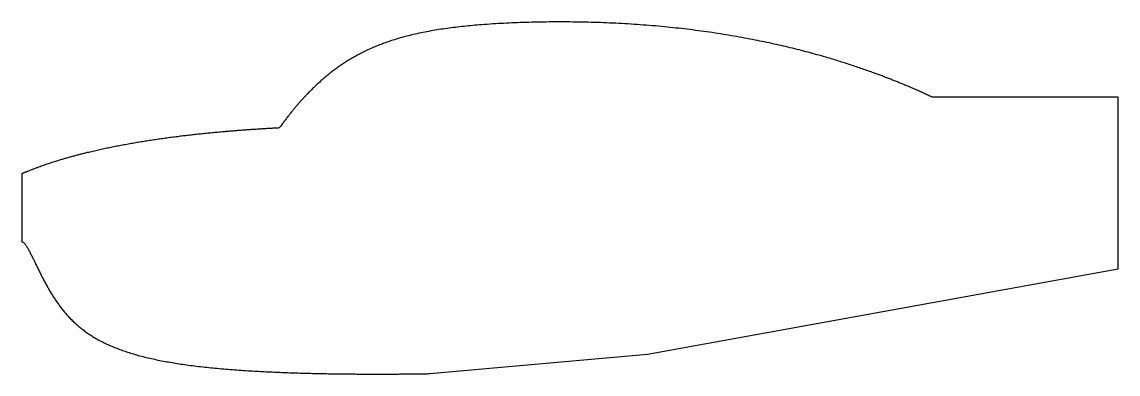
# Model space of a CAD drawing. Header units: inches. Extents: x -34 to 143, y -25 to 32.
import ezdxf

# ---------------------------------------------------------------- set-up
doc = ezdxf.new("R2010")
doc.units = ezdxf.units.IN
doc.layers.get('0').update_dxf_attribs({"linetype": 'CONTINUOUS'})

msp = doc.modelspace()

# ---------------------------------------------------------------- linework, layer by layer
for p, q in [((142.67, 19.91), (112.68, 19.91)), ((142.67, -7.81), (142.67, 19.91)), ((66.63, -21.62), (142.67, -7.81)), ((31.46, -24.76), (66.63, -21.62))]:
    msp.add_line(p, q)
for points in [[(112.68, 19.91), (111, 20.7), (107.53, 22.24), (101.96, 24.44), (93.79, 27.1), (82.28, 29.76), (69.57, 31.55), (56.08, 32.29), (42.87, 32.05), (31.58, 31.06), (22.21, 28.65), (15.86, 24.85), (11.43, 20.54), (8.57, 16.97), (7.16, 15)], [(-34.49, 7.58), (-33.32, 8.08), (-30.89, 9.03), (-27, 10.31), (-21.33, 11.73), (-13.35, 13.16), (-6.01, 14.06), (0.24, 14.59), (4.79, 14.88), (7.16, 15)], [(-34.49, 7.58), (-34.49, 7.14), (-34.49, 6.26), (-34.49, 4.94), (-34.49, 3.17), (-34.49, 0.97), (-34.49, -0.79), (-34.49, -2.11), (-34.49, -2.99), (-34.49, -3.44)], [(-34.49, -3.44), (-34.26, -3.47), (-33.75, -3.95), (-32.76, -5.87), (-30.92, -10.22), (-27.33, -16.05), (-22.12, -19.86), (-15.49, -22.16), (-7.71, -23.54), (0.99, -24.32), (10.46, -24.73), (18.57, -24.85), (24.91, -24.84), (29.26, -24.8), (31.46, -24.76)]]:
    msp.add_open_spline(points, degree=5)

doc.saveas('drawing.dxf')
